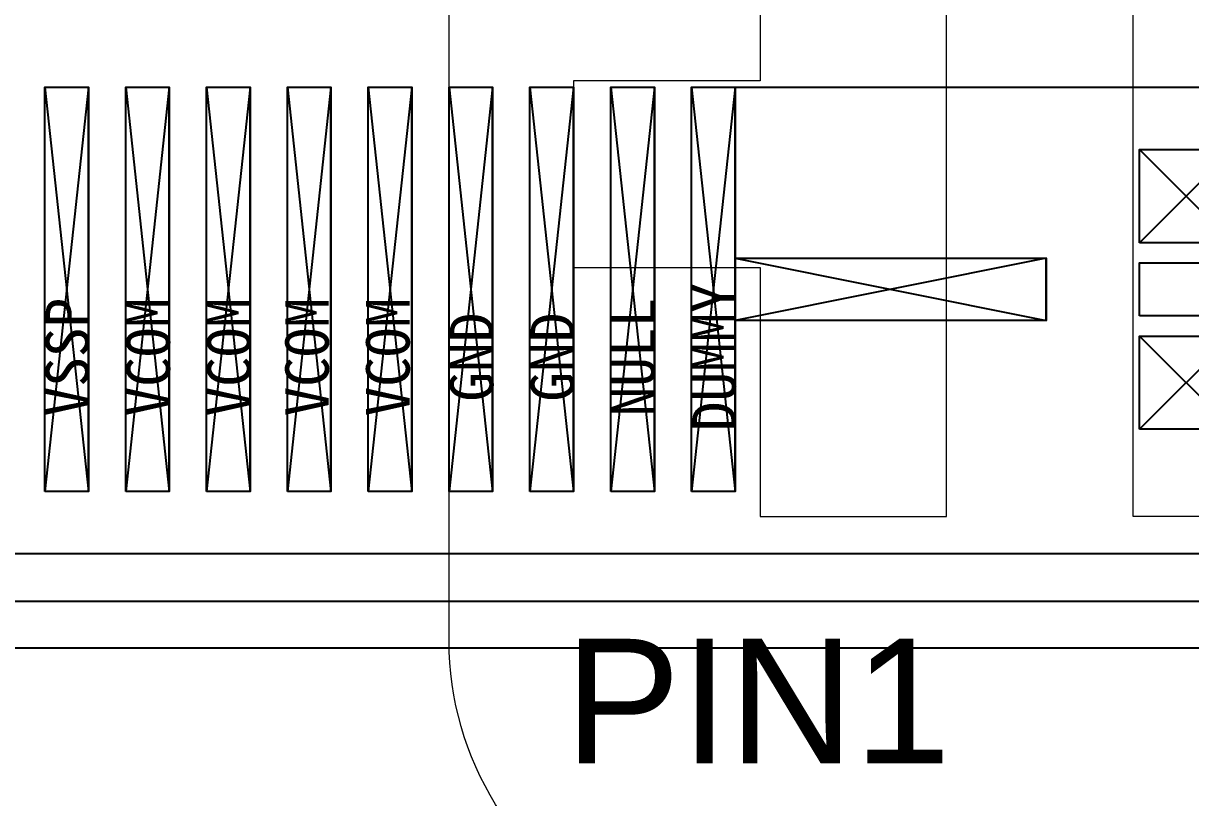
# Model space of a CAD drawing. Header units: millimetres. Extents: x 427 to 2444, y 137 to 817.
# Drawn here: x 1614.721 to 1616.599, y 286.818 to 288.063 of the extents above; entities that cross this region are included whole.
import ezdxf
from ezdxf.enums import TextEntityAlignment as Align

# ---------------------------------------------------------------- set-up
doc = ezdxf.new("R2010")
doc.units = ezdxf.units.MM
for name, color, linetype in [('L240', 60, 'Continuous'), ('L63', 4, 'Continuous'), ('L90', 1, 'Continuous'), ('LCD_FPC', 22, 'Continuous'), ('Text', 7, 'Continuous'), ('TX Ag', 11, 'Continuous')]:
    doc.layers.add(name, color=color, linetype=linetype)
doc.styles.add('Panel', font='arial.ttf')
doc.styles.add('txt', font='simhei.ttf')

# ---------------------------------------------------------------- blocks, each defined once
blk = doc.blocks.new('FPC_3D95_NAME_130')
at = {"layer": 'L240', "style": 'txt'}
for s, p in [('DUMMY', (26.553, 0.113)), ('VSSP', (25.513, 0.113)), ('VCOM', (25.643, 0.113)), ('VCOM', (25.773, 0.113)), ('VCOM', (25.8985, 0.113)), ('VCOM', (26.0285, 0.113)), ('NULL', (26.423, 0.113)), ('GND', (26.163, 0.113)), ('GND', (26.293, 0.113))]:
    blk.add_text(s, height=0.07, rotation=90, dxfattribs=at).set_placement(p, align=Align.MIDDLE_CENTER)
blk = doc.blocks.new('FPC_PAD_UNIT')
at = {"color": 5, "linetype": 'Continuous'}
blk.add_lwpolyline([(0.001, 0.551), (0.071, -0.099), (0.071, 0.551), (0.001, -0.099)], dxfattribs=at)
at = {"layer": 'L63', "color": 5}
blk.add_lwpolyline([(0.001, -0.099), (0.001, 0.551), (0.071, 0.551), (0.071, -0.099), (0.001, -0.099)], close=True, dxfattribs=at)
blk = doc.blocks.new('FPC_ALIGN_KEY_MARK')
at = {"color": 5, "linetype": 'Continuous'}
for points in [[(0.4545, 0.475), (0.6045, 0.325), (0.6045, 0.475), (0.4545, 0.325)], [(0.7545, 0.475), (0.9045, 0.325), (0.9045, 0.475), (0.7545, 0.325)], [(0.4545, 0.175), (0.6045, 0.025), (0.6045, 0.175), (0.4545, 0.025)], [(0.7545, 0.175), (0.9045, 0.025), (0.9045, 0.175), (0.7545, 0.025)]]:
    blk.add_lwpolyline(points, dxfattribs=at)
at = {"layer": 'L63', "color": 5}
for points in [[(0.4545, 0.325), (0.4545, 0.475), (0.6045, 0.475), (0.6045, 0.325), (0.4545, 0.325)], [(0.7545, 0.325), (0.7545, 0.475), (0.9045, 0.475), (0.9045, 0.325), (0.7545, 0.325)], [(0.4545, 0.025), (0.4545, 0.175), (0.6045, 0.175), (0.6045, 0.025), (0.4545, 0.025)], [(0.7545, 0.025), (0.7545, 0.175), (0.9045, 0.175), (0.9045, 0.025), (0.7545, 0.025)]]:
    blk.add_lwpolyline(points, close=True, dxfattribs=at)
at = {"layer": 'L63'}
for points in [[(0.637, 0.025), (0.637, 0.475), (0.722, 0.475), (0.722, 0.025), (0.637, 0.025)], [(0.4545, 0.2075), (0.4545, 0.2925), (0.9045, 0.2925), (0.9045, 0.2075), (0.4545, 0.2075)]]:
    blk.add_lwpolyline(points, close=True, dxfattribs=at)
blk = doc.blocks.new('FPC_MARK')
at = {"color": 5, "linetype": 'Continuous'}
blk.add_lwpolyline([(0.071, 0.376), (0.571, 0.276), (0.571, 0.376), (0.071, 0.276)], dxfattribs=at)
at = {"layer": 'L63', "color": 5}
blk.add_lwpolyline([(0.071, 0.276), (0.071, 0.376), (0.571, 0.376), (0.571, 0.276), (0.071, 0.276)], close=True, dxfattribs=at)
for name, p in [('FPC_PAD_UNIT', (0, 0.1)), ('FPC_ALIGN_KEY_MARK', (0.2665, 0.076))]:
    blk.add_blockref(name, p)
blk = doc.blocks.new('FPC_ITO_UNIT')
at = {"color": 5, "linetype": 'Continuous'}
blk.add_lwpolyline([(0.001, 0.651), (0.071, 0.001), (0.071, 0.651), (0.001, 0.001)], dxfattribs=at)
at = {"layer": 'L63', "color": 5}
blk.add_lwpolyline([(0.001, 0.001), (0.001, 0.651), (0.071, 0.651), (0.071, 0.001), (0.001, 0.001)], close=True, dxfattribs=at)
blk = doc.blocks.new('FPC_ALL')
at = {"row_count": 1, "column_count": 203, "row_spacing": 0.652, "column_spacing": 0.13}
blk.add_blockref('FPC_PAD_UNIT', (0, 0.1), dxfattribs=at)
for name, p in [('FPC_ITO_UNIT', (26.39, 0)), ('FPC_MARK', (26.52, 0)), ('FPC_3D95_NAME_130', (0.004, 0.104))]:
    blk.add_blockref(name, p)
blk = doc.blocks.new('IC_FPC_OLB_ALL')
blk.add_blockref('FPC_ALL', (1.892, -0.05))

msp = doc.modelspace()

# ---------------------------------------------------------------- linework, layer by layer
at = {"color": 7}
msp.add_lwpolyline([(1565.54553, 365.34044), (1639.59687, 365.34044, -0.4142163), (1639.79687, 365.14044), (1639.79615, 287.25844, -0.4142109), (1639.59615, 287.05844), (1565.54615, 287.05844, -0.4142112), (1565.34615, 287.25844), (1565.34553, 365.14044, -0.4142159)], format="xyb", close=True, dxfattribs=at)
at = {"color": 6}
msp.add_lwpolyline([(1565.57053, 365.26544), (1639.57187, 365.26544, -0.4142163), (1639.72187, 365.11544), (1639.72115, 287.28344, -0.4142109), (1639.57115, 287.13344), (1565.57115, 287.13344, -0.4142112), (1565.42115, 287.28344), (1565.42053, 365.11544, -0.4142159)], format="xyb", close=True, dxfattribs=at)
at = {"lineweight": 0}
msp.add_lwpolyline([(1620.37419, 283.79002), (1615.68314, 286.62292, -0.2844502), (1615.40613, 287.07044), (1615.40613, 288.57044, -0.4142136), (1615.60613, 288.77044), (1620.10613, 288.77044, -0.4142136)], format="xyb", dxfattribs=at)
at = {"layer": 'L90', "color": 7}
msp.add_lwpolyline([(1565.6062, 287.21044), (1565.6062, 365.24044), (1639.5362, 365.24044), (1639.5362, 287.21044), (1565.6062, 287.21044)], close=True, dxfattribs=at)
at = {"layer": 'LCD_FPC', "color": 42}
msp.add_line((1615.8662, 287.96044), (1617.0762, 287.96044), dxfattribs=at)
at = {"layer": 'TX Ag', "lineweight": 0, "flags": 128}
for points in [[(1615.90613, 288.47044), (1615.90613, 287.97044), (1615.60613, 287.97044), (1615.60613, 287.67044), (1615.90613, 287.67044), (1615.90613, 287.27044), (1616.20613, 287.27044), (1616.20613, 288.47044), (1615.90554, 288.47044)], [(1616.50554, 288.47044), (1616.80613, 288.47044), (1616.80613, 287.27044), (1616.50613, 287.27044), (1616.50613, 288.47044)]]:
    msp.add_lwpolyline(points, dxfattribs=at)

# ---------------------------------------------------------------- block references
msp.add_blockref('IC_FPC_OLB_ALL', (1587.3832, 287.35944))

# ---------------------------------------------------------------- texts
at = {"layer": 'Text', "insert": (1615.59192, 287.07361), "char_height": 0.2, "attachment_point": 1, "style": 'Panel'}
msp.add_mtext('{\\C0;PIN1}', dxfattribs=at)

doc.saveas('drawing.dxf')
